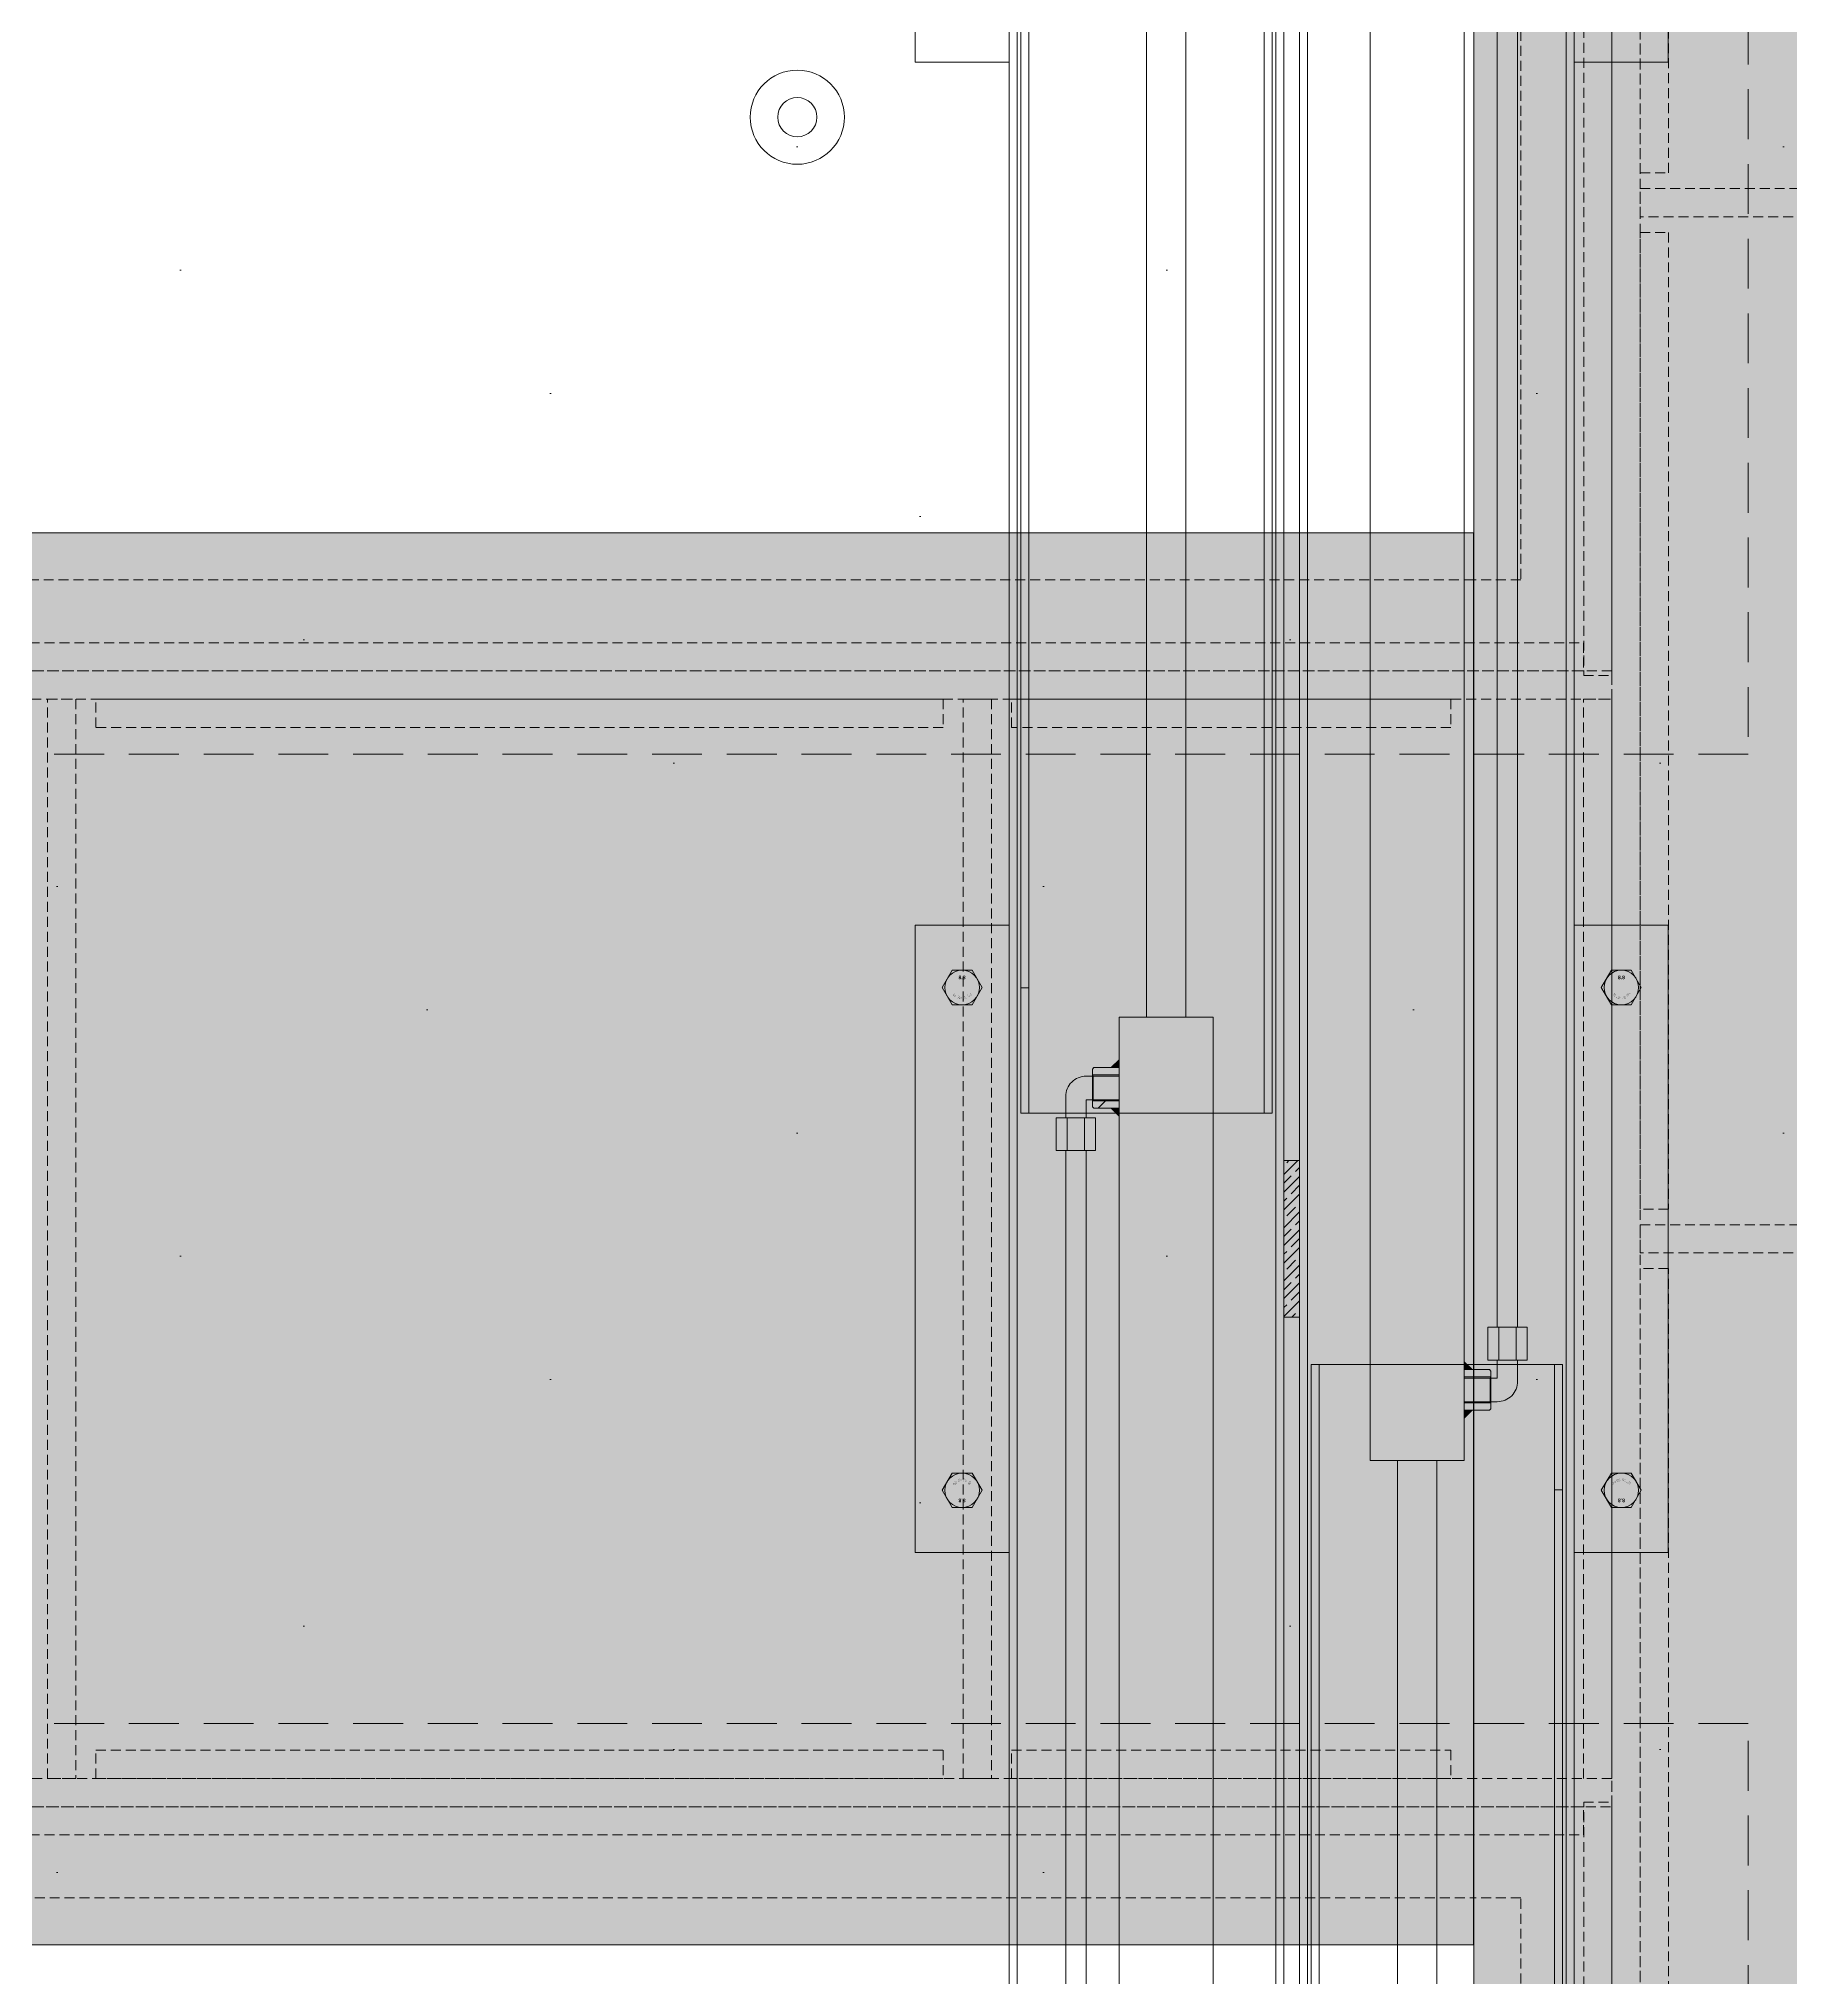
# Model space of a CAD drawing. Header units: millimetres. Extents: x -853320 to 19484, y -510814 to 9708.
# Drawn here: x 5037 to 6153, y 5054 to 6290 of the extents above; entities that cross this region are included whole.
import ezdxf
from ezdxf import colors
from ezdxf.entities.mleader import LeaderData, LeaderLine
from ezdxf.math import Vec2, Vec3

# ---------------------------------------------------------------- set-up
doc = ezdxf.new("R2010")
doc.units = ezdxf.units.MM
doc.linetypes.add('NASCOSTA', pattern=[9.525, 6.35, -3.175])
doc.linetypes.add('TRATTOPUNTO', pattern=[25.4, 12.7, -6.35, 0, -6.35])
for name, color, linetype in [('assi', 1, 'TRATTOPUNTO'), ('DS_ST_quote 1_50', 7, 'Continuous'), ('DV5_0', 7, 'Continuous')]:
    doc.layers.add(name, color=color, linetype=linetype)
for name, color, linetype, lineweight in [('F_ARREDI', 7, 'Continuous', 5), ('F_ELETTRODOMESTICI', 40, 'Continuous', 5), ('F_ESCURSORI_slider', 7, 'Continuous', 0), ('F_MASSELLO_abete', 30, 'Continuous', 5), ('F_MULTI laminato_soffitto', 5, 'Continuous', 5), ('F_MULTI laminato_soffitto_veletta', 6, 'Continuous', 5), ('F_PARETI-PAVIMENTI e SOFFITTI_cassone', 3, 'Continuous', 5), ('F_SOFFITTI', 7, 'Continuous', 5)]:
    doc.layers.add(name, color=color, linetype=linetype, lineweight=lineweight)
doc.styles.add('ARIAL', font='arial.ttf')
doc.styles.add('DANZI-DIDASCALIE', font='Yu Gothic UI Light.ttf', dxfattribs={"height": 30})
doc.styles.add('NEGATIVO', font='swissbo.ttf', dxfattribs={"width": 0.8, "oblique": 10})
doc.dimstyles.new('ISO-100', dxfattribs={"dimtxt": 100, "dimasz": 5, "dimexe": 0.25, "dimexo": 6, "dimgap": 6, "dimtad": 1, "dimtxsty": 'ARIAL', "dimblk": 'ARCHTICK', "dimcen": 2.5, "dimdle": 15, "dimse1": 1, "dimse2": 1, "dimclrd": 256, "dimclre": 256, "dimclrt": 256, "dimadec": 0, "dimazin": 0, "dimtfac": 1, "dimtmove": 0, "dimatfit": 3, "dimldrblk": 'ARCHTICK', "dimfxl": 1, "dimlwd": -1, "dimlwe": -1, "dimarcsym": 0})
pattern_1 = [(225.0092975, (461698.5519317, -16147.4644786), (0.00353610758, -0.00353496014), [])]
pattern_2 = [(225.00929753, (462887.1698585, -15816.120414), (0.00353610758, -0.003534960139), [])]

# ---------------------------------------------------------------- blocks, each defined once
blk = doc.blocks.new('CONTROSOFITTO_posteriore_centrale_2660x900_pianta_vista da sopra')
at = {"layer": 'F_MULTI laminato_soffitto_veletta', "transparency": 33554585}
h = blk.add_hatch(color=8, dxfattribs=at)
h.dxf.hatch_style = 1
h.paths.add_polyline_path([(41951.4, -8156.3), (41501.4, -8156.3), (41501.4, -8606.3), (41951.4, -8606.3)], flags=16)
h.paths.add_polyline_path([(42743.4, -8676.3), (42743.4, -8086.3), (42153.4, -8086.3), (42153.4, -8676.3)], flags=16)
h.paths.add_polyline_path([(43778.4, -7931.3), (41118.4, -7931.3), (41118.4, -8831.3), (43778.4, -8831.3)])
at = {"layer": 'F_MASSELLO_abete', "color": 1, "linetype": 'NASCOSTA'}
for points in [[(41030.4, -8037.3), (43866.4, -8037.3), (43866.4, -8019.3), (41030.4, -8019.3)], [(42887.6, -8725.3), (42869.6, -8725.3), (42869.6, -8037.3), (42887.6, -8037.3)], [(43471.1, -8725.3), (43453.1, -8725.3), (43453.1, -8037.3), (43471.1, -8037.3)], [(43866.4, -8725.3), (43848.4, -8725.3), (43848.4, -8037.3), (43866.4, -8037.3)], [(41030.4, -8743.3), (43866.4, -8743.3), (43866.4, -8725.3), (41030.4, -8725.3)]]:
    blk.add_lwpolyline(points, close=True, dxfattribs=at)
at = {"layer": 'F_MASSELLO_abete', "linetype": 'NASCOSTA'}
for points in [[(43440.4, -8055.3), (42900.4, -8055.3), (42900.4, -8037.3), (43440.4, -8037.3)], [(43763.9, -8055.3), (43483.9, -8055.3), (43483.9, -8037.3), (43763.9, -8037.3)], [(43440.4, -8725.3), (42900.4, -8725.3), (42900.4, -8707.3), (43440.4, -8707.3)], [(43763.9, -8725.3), (43483.9, -8725.3), (43483.9, -8707.3), (43763.9, -8707.3)]]:
    blk.add_lwpolyline(points, close=True, dxfattribs=at)
at = {"layer": 'F_MULTI laminato_soffitto_veletta'}
blk.add_lwpolyline([(43778.4, -7931.3), (41118.4, -7931.3), (41118.4, -8831.3), (43778.4, -8831.3)], close=True, dxfattribs=at)
at = {"layer": 'F_MULTI laminato_soffitto_veletta', "linetype": 'NASCOSTA'}
for points in [[(41118.4, -7931.3), (43778.4, -7931.3), (43778.4, -7961.3), (41118.4, -7961.3)], [(41048.4, -8001.3), (43848.4, -8001.3), (43848.4, -8019.3), (41048.4, -8019.3)], [(41048.4, -8761.3), (43848.4, -8761.3), (43848.4, -8743.3), (41048.4, -8743.3)], [(41118.4, -8801.3), (43778.4, -8801.3), (43778.4, -8831.3), (41118.4, -8831.3)]]:
    blk.add_lwpolyline(points, close=True, dxfattribs=at)
blk = doc.blocks.new('CONTROSOFITTO_camera-living_lato corto_2415x900_pianta_vista da sopra')
at = {"layer": 'F_MULTI laminato_soffitto_veletta', "transparency": 33554585}
h = blk.add_hatch(color=8, dxfattribs=at)
h.dxf.hatch_style = 1
h.paths.add_polyline_path([(11894.8, -1831.7), (11894.8, -4249.7), (10994.8, -4249.7), (10994.8, -1831.7)])
at = {"layer": 'F_MASSELLO_abete', "color": 1, "linetype": 'NASCOSTA'}
for points in [[(11100.8, -1831.7), (11100.8, -4249.7), (11082.8, -4249.7), (11082.8, -1831.7)], [(11100.8, -2389.2), (11100.8, -2371.2), (11788.8, -2371.2), (11788.8, -2389.2)], [(11100.8, -3049.7), (11100.8, -3031.7), (11788.8, -3031.7), (11788.8, -3049.7)]]:
    blk.add_lwpolyline(points, close=True, dxfattribs=at)
at = {"layer": 'F_MASSELLO_abete', "linetype": 'NASCOSTA'}
for points in [[(11100.8, -1859.7), (11100.8, -2361.2), (11118.8, -2361.2), (11118.8, -1859.7)], [(11100.8, -3021.7), (11100.8, -2399.2), (11118.8, -2399.2), (11118.8, -3021.7)], [(11100.8, -3059.7), (11100.8, -3682.2), (11118.8, -3682.2), (11118.8, -3059.7)]]:
    blk.add_lwpolyline(points, close=True, dxfattribs=at)
at = {"layer": 'F_MULTI laminato_soffitto_veletta'}
blk.add_lwpolyline([(11894.8, -1831.7), (11894.8, -4249.7), (10994.8, -4249.7), (10994.8, -1831.7)], close=True, dxfattribs=at)
at = {"layer": 'F_MULTI laminato_soffitto_veletta', "linetype": 'NASCOSTA'}
for points in [[(11064.8, -2011.7), (11064.8, -2681.7), (11082.8, -2681.7), (11082.8, -2011.7)], [(11024.8, -2620.7), (10994.8, -2620.7), (10994.8, -2051.7), (11024.8, -2051.7)], [(11064.8, -4069.7), (11064.8, -3399.7), (11082.8, -3399.7), (11082.8, -4069.7)], [(11024.8, -3460.7), (10994.8, -3460.7), (10994.8, -4029.7), (11024.8, -4029.7)]]:
    blk.add_lwpolyline(points, close=True, dxfattribs=at)
blk = doc.blocks.new('CONTROSOFITTO_rev.01_pianta_vista da sopra')
at = {"layer": 'F_MULTI laminato_soffitto', "color": 5, "linetype": 'NASCOSTA', "ltscale": 5}
for points in [[(17011.6, -34937.7), (20021.6, -34937.7), (20021.6, -35837.7), (17011.6, -35837.7)], [(17011.6, -37355.7), (20021.6, -37355.7), (20021.6, -36455.7), (17011.6, -36455.7)]]:
    blk.add_lwpolyline(points, close=True, dxfattribs=at)
at = {"color": 1}
blk.add_blockref('CONTROSOFITTO_camera-living_lato corto_2415x900_pianta_vista da sopra', (8851.9, -33106), dxfattribs=at)
at = {"layer": 'F_SOFFITTI'}
blk.add_blockref('CONTROSOFITTO_posteriore_centrale_2660x900_pianta_vista da sopra', (-23931.8, -27765.4), dxfattribs=at)
blk = doc.blocks.new('_Dot')
at = {"color": 0, "linetype": 'ByBlock', "lineweight": -2}
blk.add_line((-0.5, 0), (-1, 0), dxfattribs=at)
at = {"color": 0, "linetype": 'ByBlock', "const_width": 0.5}
blk.add_lwpolyline([(-0.25, 0, 1), (0.25, 0, 1)], format="xyb", close=True, dxfattribs=at)
blk = doc.blocks.new('Pavim. idr. 1')
at = {"lineweight": 13}
h = blk.add_hatch(dxfattribs=at)
h.set_pattern_fill('DOTS', color=1, scale=140, angle=45)
h.set_pattern_definition([(45, (-29878.93, 459742.27), (-78.57724, 235.73172), [0, -222.25])])
h.paths.add_polyline_path([(423470.8, 430283.1), (410205.8, 430283.1), (410205.8, 427993.1), (423470.8, 427993.1)])
blk = doc.blocks.new('F_PAVIMENTO CASSONE_pianta')
at = {"color": 104, "lineweight": 13}
for radius in [30, 12.5]:
    blk.add_circle((606422.5, 448053.4), radius, dxfattribs=at)
at = {"color": 2, "lineweight": 5}
blk.add_blockref('Pavim. idr. 1', (185525.7, 19630.3), dxfattribs=at)
blk.add_blockref('Pavim. idr. 1', (185525.7, 19630.3), dxfattribs=at)
blk = doc.blocks.new('Viti v.alto')
at = {"color": 115, "lineweight": 5, "ltscale": 0.15}
blk.add_lwpolyline([(-66067.4, -127375.7), (-66073.8, -127364.7), (-66086.5, -127364.7), (-66092.9, -127375.7), (-66086.5, -127386.7), (-66073.8, -127386.7)], close=True, dxfattribs=at)
at = {"color": 115, "lineweight": 5, "ltscale": 0.15, "const_width": 0.0632}
for points in [[(-66083.8, -127381.1), (-66083.6, -127380.8), (-66083.6, -127380.6), (-66083.7, -127380.4), (-66083.9, -127380.1), (-66084.5, -127379.5), (-66084.7, -127379.3), (-66085, -127379.2), (-66085.2, -127379.3), (-66085.4, -127379.5), (-66085.8, -127379.8), (-66086, -127380.1), (-66086, -127380.3), (-66085.9, -127380.5), (-66085.7, -127380.8), (-66085.1, -127381.4), (-66084.9, -127381.6), (-66084.7, -127381.7), (-66084.4, -127381.6), (-66084.2, -127381.4), (-66083.8, -127381.1)], [(-66084.4, -127380.9), (-66084.7, -127381.1), (-66084.8, -127381.1), (-66084.9, -127381), (-66085.3, -127380.5), (-66085.4, -127380.4), (-66085.5, -127380.3), (-66085.4, -127380.2), (-66085.3, -127380.1), (-66085.2, -127380), (-66085.1, -127379.8), (-66085, -127379.8), (-66084.9, -127379.8), (-66084.7, -127379.9), (-66084.3, -127380.4), (-66084.2, -127380.5), (-66084.2, -127380.6), (-66084.2, -127380.7), (-66084.3, -127380.8), (-66084.4, -127380.9)], [(-66080.8, -127381.5), (-66081.3, -127381.3), (-66081.4, -127381.7), (-66082.4, -127381.5), (-66082.6, -127381.5), (-66082.8, -127381.6), (-66082.9, -127381.7), (-66083, -127381.9), (-66083, -127382), (-66083, -127382.2), (-66083, -127382.4), (-66082.8, -127382.6), (-66082.6, -127382.7), (-66081.2, -127383.1), (-66080.8, -127381.5)], [(-66077.8, -127381), (-66078.3, -127381.2), (-66078.2, -127381.6), (-66079.2, -127381.8), (-66079.4, -127382), (-66079.5, -127382.1), (-66079.5, -127382.3), (-66079.5, -127382.5), (-66079.4, -127382.6), (-66079.4, -127382.8), (-66079.2, -127383), (-66079, -127383.1), (-66078.7, -127383), (-66077.4, -127382.7), (-66077.8, -127381)], [(-66076.4, -127381), (-66076.6, -127380.8), (-66076.7, -127380.6), (-66076.6, -127380.3), (-66076.4, -127380.1), (-66075.8, -127379.5), (-66075.5, -127379.3), (-66075.3, -127379.2), (-66075.1, -127379.2), (-66074.8, -127379.4), (-66074.4, -127379.8), (-66074.3, -127380), (-66074.2, -127380.3), (-66074.3, -127380.5), (-66074.5, -127380.7), (-66075.1, -127381.3), (-66075.4, -127381.5), (-66075.6, -127381.6), (-66075.8, -127381.6), (-66076.1, -127381.4), (-66076.4, -127381)], [(-66075.8, -127380.9), (-66075.6, -127381), (-66075.5, -127381), (-66075.3, -127380.9), (-66074.9, -127380.5), (-66074.8, -127380.4), (-66074.8, -127380.2), (-66074.8, -127380.1), (-66074.9, -127380), (-66075.1, -127379.9), (-66075.2, -127379.8), (-66075.3, -127379.8), (-66075.4, -127379.8), (-66075.5, -127379.9), (-66076, -127380.3), (-66076.1, -127380.5), (-66076.1, -127380.6), (-66076, -127380.7), (-66075.9, -127380.8), (-66075.8, -127380.9)], [(-66081.6, -127382.6), (-66082.3, -127382.4), (-66082.5, -127382.3), (-66082.5, -127382.1), (-66082.5, -127382.1), (-66082.4, -127382), (-66082.3, -127381.9), (-66081.5, -127382.1), (-66081.6, -127382.6)], [(-66078, -127382.4), (-66078.7, -127382.6), (-66078.9, -127382.6), (-66078.9, -127382.5), (-66079, -127382.4), (-66079, -127382.3), (-66078.8, -127382.2), (-66078.1, -127382), (-66078, -127382.4)]]:
    blk.add_lwpolyline(points, dxfattribs=at)
at = {"color": 115, "lineweight": 5, "ltscale": 0.15}
blk.add_circle((-66080.1, -127375.7), 11, dxfattribs=at)
at = {"color": 115, "lineweight": 5, "ltscale": 0.15, "style": 'NEGATIVO'}
blk.add_text('8.8', height=2.31, dxfattribs=at).set_placement((-66082.3, -127370.4))
blk = doc.blocks.new('Pist. c.1150 aperti')
at = {"linetype": 'Continuous', "lineweight": 5, "ltscale": 25.4}
h = blk.add_hatch(dxfattribs=at)
h.set_pattern_fill('LINE', color=135, scale=0.04, angle=225.0093, style=0, pattern_type=2)
h.set_pattern_definition(pattern_2)
h.paths.add_polyline_path([(461185.8, -15734), (461180.8, -15734), (461185.8, -15729)])
h = blk.add_hatch(dxfattribs=at)
h.set_pattern_fill('LINE', color=135, scale=127, angle=225.0093, style=0, pattern_type=2)
h.set_pattern_definition([(225.0093, (462887.17, -15816.12), (11.22714, -11.2235), [])])
h.paths.add_polyline_path([(461185.8, -15760), (461169.8, -15760), (461168.8, -15759), (461168.8, -15755), (461169.3, -15754.5), (461185.8, -15754.5)])
h = blk.add_hatch(dxfattribs=at)
h.set_pattern_fill('LINE', color=135, scale=0.04, angle=225.0093, style=0, pattern_type=2)
h.set_pattern_definition(pattern_2)
h.paths.add_polyline_path([(461185.8, -15765), (461180.8, -15760), (461185.8, -15760)])
at = {"lineweight": 5}
h = blk.add_hatch(dxfattribs=at)
h.set_pattern_fill('JIS_STN_1E', color=6, scale=8, style=0)
h.set_pattern_definition([(45, (527858.007, 112165.497), (-5.65685425, 5.65685425), []), (45, (527863.647, 112165.497), (-5.65685425, 5.65685425), [8, -4])])
h.paths.add_polyline_path([(461300.8, -15793.2), (461290.8, -15793.2), (461290.8, -15893.2), (461300.8, -15893.2)])
at = {"linetype": 'Continuous', "lineweight": 5, "ltscale": 25.4}
h = blk.add_hatch(dxfattribs=at)
h.set_pattern_fill('LINE', color=135, scale=0.04, angle=225.0093, style=0, pattern_type=2)
h.set_pattern_definition(pattern_1)
h.paths.add_polyline_path([(461405.8, -15921.5), (461410.8, -15926.5), (461405.8, -15926.5)])
h = blk.add_hatch(dxfattribs=at)
h.set_pattern_fill('LINE', color=135, scale=127, angle=225.0093, style=0, pattern_type=2)
h.set_pattern_definition([(225.0093, (461698.552, -16147.464), (11.22714, -11.2235), [])])
h.paths.add_polyline_path([(461405.8, -15926.5), (461421.8, -15926.5), (461422.8, -15927.5), (461422.8, -15931.5), (461422.3, -15932), (461405.8, -15932)])
h = blk.add_hatch(dxfattribs=at)
h.set_pattern_fill('LINE', color=135, scale=0.04, angle=225.0093, style=0, pattern_type=2)
h.set_pattern_definition(pattern_1)
h.paths.add_polyline_path([(461405.8, -15952.5), (461410.8, -15952.5), (461405.8, -15957.5)])
at = {"color": 135, "lineweight": 5}
for p, q in [((461168.8, -15735), (461169.8, -15734)), ((461168.8, -15735), (461168.8, -15739)), ((461169.3, -15739.5), (461168.8, -15739)), ((461168.8, -15739), (461168.8, -15755)), ((461185.8, -15738.6), (461169.3, -15738.6)), ((461185.8, -15739.5), (461169.3, -15739.5)), ((461169.3, -15754.5), (461169.3, -15739.5)), ((461169.8, -15734), (461185.8, -15734)), ((461185.8, -15739.5), (461185.8, -15754.5)), ((461152.8, -15766), (461152.8, -15787)), ((461163.8, -15766), (461163.8, -15787)), ((461168.8, -15755), (461169.3, -15754.5)), ((461168.8, -15755), (461168.8, -15759)), ((461169.8, -15760), (461168.8, -15759)), ((461169.3, -15754.5), (461185.8, -15754.5)), ((461185.8, -15755.3), (461169.3, -15755.3)), ((461185.8, -15760), (461169.8, -15760)), ((461427.8, -15920.5), (461427.8, -15899.5)), ((461438.8, -15920.5), (461438.8, -15899.5)), ((461405.8, -15926.5), (461421.8, -15926.5)), ((461421.8, -15926.5), (461422.8, -15927.5)), ((461405.8, -15931.2), (461422.3, -15931.2)), ((461422.3, -15932), (461405.8, -15932)), ((461405.8, -15947), (461405.8, -15932)), ((461422.8, -15931.5), (461422.3, -15932)), ((461422.3, -15932), (461422.3, -15947)), ((461422.8, -15931.5), (461422.8, -15927.5)), ((461422.8, -15947.5), (461422.8, -15931.5)), ((461405.8, -15947), (461422.3, -15947)), ((461405.8, -15947.8), (461422.3, -15947.8)), ((461422.8, -15951.5), (461421.8, -15952.5)), ((461422.3, -15947), (461422.8, -15947.5)), ((461422.8, -15951.5), (461422.8, -15947.5)), ((461421.8, -15952.5), (461405.8, -15952.5))]:
    blk.add_line(p, q, dxfattribs=at)
for points in [[(461203.3, -15702), (461203.3, -14530), (461228.3, -14530), (461228.3, -15702), (461203.3, -15702)], [(461388.3, -15984.5), (461388.3, -17156.5), (461363.3, -17156.5), (461363.3, -15984.5), (461388.3, -15984.5)]]:
    blk.add_lwpolyline(points, dxfattribs=at)
at = {"lineweight": 5}
for points in [[(461115.8, -17013.2), (461115.8, -14673.2), (461290.8, -14673.2), (461290.8, -17013.2)], [(461120.8, -17013.2), (461120.8, -14673.2), (461285.8, -14673.2), (461285.8, -17013.2)], [(461475.8, -14673.2), (461475.8, -17013.2), (461300.8, -17013.2), (461300.8, -14673.2)], [(461470.8, -14673.2), (461470.8, -17013.2), (461305.8, -17013.2), (461305.8, -14673.2)]]:
    blk.add_lwpolyline(points, close=True, dxfattribs=at)
at = {"color": 30, "lineweight": 5}
for points in [[(461055.8, -15093.2), (461115.8, -15093.2), (461115.8, -14693.2), (461055.8, -14693.2)], [(461535.8, -15093.2), (461475.8, -15093.2), (461475.8, -14693.2), (461535.8, -14693.2)], [(461055.8, -16043.2), (461115.8, -16043.2), (461115.8, -15643.2), (461055.8, -15643.2)], [(461535.8, -16043.2), (461475.8, -16043.2), (461475.8, -15643.2), (461535.8, -15643.2)]]:
    blk.add_lwpolyline(points, close=True, dxfattribs=at)
at = {"color": 135, "lineweight": 5}
for points in [[(461405.8, -15984.5), (461345.8, -15984.5), (461345.8, -14716.5), (461405.8, -14716.5)], [(461185.8, -15702), (461245.8, -15702), (461245.8, -16970), (461185.8, -16970)], [(461169.8, -15734), (461185.8, -15734), (461185.8, -15739.5), (461169.3, -15739.5), (461168.8, -15739), (461168.8, -15735), (461169.8, -15734)], [(461170.8, -15787), (461170.8, -15766), (461145.8, -15766), (461145.8, -15787)], [(461185.8, -15760), (461169.8, -15760), (461168.8, -15759), (461168.8, -15755), (461169.3, -15754.5), (461185.8, -15754.5), (461185.8, -15760)], [(461420.8, -15899.5), (461420.8, -15920.5), (461445.8, -15920.5), (461445.8, -15899.5)], [(461405.8, -15926.5), (461421.8, -15926.5), (461422.8, -15927.5), (461422.8, -15931.5), (461422.3, -15932), (461405.8, -15932), (461405.8, -15926.5)], [(461421.8, -15952.5), (461405.8, -15952.5), (461405.8, -15947), (461422.3, -15947), (461422.8, -15947.5), (461422.8, -15951.5), (461421.8, -15952.5)]]:
    blk.add_lwpolyline(points, close=True, dxfattribs=at)
at = {"color": 135, "linetype": 'Continuous', "lineweight": 5, "ltscale": 25.4}
for points in [[(461185.8, -15734), (461180.8, -15734), (461185.8, -15729), (461185.8, -15734)], [(461185.8, -15765), (461180.8, -15760), (461185.8, -15760), (461185.8, -15765)], [(461405.8, -15921.5), (461410.8, -15926.5), (461405.8, -15926.5), (461405.8, -15921.5)], [(461405.8, -15952.5), (461410.8, -15952.5), (461405.8, -15957.5), (461405.8, -15952.5)]]:
    blk.add_lwpolyline(points, close=True, dxfattribs=at)
at = {"color": 135, "lineweight": 5}
for points in [[(461151.8, -15752.5), (461151.8, -15766), (461164.8, -15766), (461164.8, -15754.5), (461168.8, -15754.5), (461168.8, -15739.5), (461164.8, -15739.5, 0.414214)], [(461439.8, -15934), (461439.8, -15920.5), (461426.8, -15920.5), (461426.8, -15932), (461422.8, -15932), (461422.8, -15947), (461426.8, -15947, 0.414214)]]:
    blk.add_lwpolyline(points, format="xyb", close=True, dxfattribs=at)
at = {"color": 6, "lineweight": 5}
blk.add_lwpolyline([(461300.8, -15793.2), (461290.8, -15793.2), (461290.8, -15893.2), (461300.8, -15893.2)], close=True, dxfattribs=at)
at = {"color": 175, "linetype": 'Continuous', "lineweight": 5}
for points in [[(461468.3, -15923.2), (461468.3, -18183.2), (461308.3, -18183.2), (461308.3, -15923.2)], [(461463.3, -15923.2), (461463.3, -18183.2), (461313.3, -18183.2), (461313.3, -15923.2)], [(461463.3, -18183.2), (461468.3, -18183.2), (461468.3, -16003.2), (461463.3, -16003.2)]]:
    blk.add_lwpolyline(points, close=True, dxfattribs=at)
at = {"layer": 'assi', "color": 175, "linetype": 'Continuous', "lineweight": 5, "ltscale": 0.2}
for points in [[(461123.3, -15763.2), (461123.3, -13503.2), (461283.3, -13503.2), (461283.3, -15763.2)], [(461128.3, -13503.2), (461123.3, -13503.2), (461123.3, -15683.2), (461128.3, -15683.2)], [(461128.3, -15763.2), (461128.3, -13503.2), (461278.3, -13503.2), (461278.3, -15763.2)], [(461283.3, -13503.2), (461278.3, -13503.2), (461278.3, -15763.2), (461283.3, -15763.2)]]:
    blk.add_lwpolyline(points, close=True, dxfattribs=at)
at = {"layer": 'DV5_0', "color": 135, "linetype": 'Continuous', "lineweight": 5, "ltscale": 25.4}
for p, q in [((461426.8, -15899.5), (461426.8, -14800.8)), ((461439.8, -15899.5), (461439.8, -14800.8)), ((461185.8, -15729), (461180.8, -15734)), ((461185.8, -15734), (461185.8, -15729)), ((461180.8, -15734), (461185.8, -15734)), ((461185.8, -15734), (461185.8, -15739.5)), ((461180.8, -15760), (461185.8, -15765)), ((461185.8, -15760), (461180.8, -15760)), ((461185.8, -15754.5), (461185.8, -15760)), ((461185.8, -15765), (461185.8, -15760)), ((461151.8, -15787), (461151.8, -16885.7)), ((461164.8, -15787), (461164.8, -16885.7)), ((461405.8, -15921.5), (461405.8, -15926.5)), ((461410.8, -15926.5), (461405.8, -15921.5)), ((461405.8, -15932), (461405.8, -15926.5)), ((461405.8, -15926.5), (461410.8, -15926.5)), ((461405.8, -15952.5), (461405.8, -15947)), ((461410.8, -15952.5), (461405.8, -15952.5)), ((461405.8, -15957.5), (461410.8, -15952.5)), ((461405.8, -15952.5), (461405.8, -15957.5))]:
    blk.add_line(p, q, dxfattribs=at)
at = {"lineweight": 5, "xscale": -1}
blk.add_blockref('Viti v.alto', (395005.7, 111692.7), dxfattribs=at)
at = {"lineweight": 5}
blk.add_blockref('Viti v.alto', (527586, 111692.7), dxfattribs=at)
at = {"lineweight": 5, "rotation": 180}
blk.add_blockref('Viti v.alto', (395005.7, -143379.2), dxfattribs=at)
at = {"lineweight": 5, "xscale": -1, "rotation": 180}
blk.add_blockref('Viti v.alto', (527586, -143379.2), dxfattribs=at)
blk = doc.blocks.new('_ArchTick')
at = {"color": 0, "linetype": 'ByBlock', "const_width": 0.15}
blk.add_lwpolyline([(-0.5, -0.5), (0.5, 0.5)], dxfattribs=at)
blk = doc.blocks.new('*D146')
at = {"layer": 'Defpoints', "color": 0, "transparency": 16777216}
for p in [(5588.6, 7348.8), (19268.5, 2810.7), (19483.8, 2810.7)]:
    blk.add_point(p, dxfattribs=at)
at = {"layer": 'DS_ST_quote 1_50', "transparency": 16777216}
blk.add_line((19268.5, 7363.8), (19268.5, 2795.7), dxfattribs=at)
at = {"layer": 'DS_ST_quote 1_50', "transparency": 16777216, "xscale": 5, "yscale": 5, "zscale": 5}
for p, rotation in [((19268.5, 7348.8), 90), ((19268.5, 2810.7), 270)]:
    blk.add_blockref('_ArchTick', p, dxfattribs=dict(at, rotation=rotation))
at = {"layer": 'DS_ST_quote 1_50', "transparency": 16777216, "insert": (19202.4, 5079.7), "char_height": 100, "attachment_point": 5, "rotation": 90, "style": 'ARIAL'}
blk.add_mtext('4538,15', dxfattribs=at)
blk = doc.blocks.new('BAGNO-LAVANDERIA_pianta_sol.B')
at = {"layer": 'F_ELETTRODOMESTICI', "color": 5, "ltscale": 5}
ml = blk.add_multileader_mtext('Standard', dxfattribs=at)
ml.set_content('{\\fYu Gothic UI Light|b0|i0|c128|p34;BASAMENTO c/cassetto} ditta MIELE art.WTS 610', color=5, style='DANZI-DIDASCALIE')
ml.set_leader_properties(color=256, linetype='ByLayer', lineweight=-1)
ml.set_arrow_properties(name='DOT')
ml.build(insert=Vec2(0, 0))
ml.multileader.update_dxf_attribs({"arrow_head_size": 5, "scale": 5})
ctx = ml.context
ctx.base_point, ctx.scale, ctx.char_height, ctx.arrow_head_size, ctx.landing_gap_size, ctx.plane_origin, ctx.plane_x_axis, ctx.plane_y_axis = Vec3(865729, 518190.6), 5, 25, 5, 10, Vec3(865692, 518253.3), Vec3(0, -1), Vec3(1, 0)
notes = []
notes.append((ctx, [(0, (0, 0, 0), (0, 0), (1, 0), 1, [])]))
ctx.mtext.insert, ctx.mtext.text_direction, ctx.mtext.rotation, ctx.mtext.width, ctx.mtext.flow_direction = Vec3(865741.7, 518180.6), Vec3(0, -1), 4.712389, 471.574, 5
ml = blk.add_multileader_mtext('Standard', dxfattribs=at)
ml.set_content('{\\fYu Gothic UI Light|b0|i0|c128|p34;LAVASCIUGA} ditta MIELE art.WTD165 WPM 8/5kg', color=5, style='DANZI-DIDASCALIE')
ml.set_leader_properties(color=256, linetype='ByLayer', lineweight=-1)
ml.set_arrow_properties(name='DOT')
ml.build(insert=Vec2(0, 0))
ml.multileader.update_dxf_attribs({"arrow_head_size": 5, "scale": 5})
ctx = ml.context
ctx.base_point, ctx.scale, ctx.char_height, ctx.arrow_head_size, ctx.landing_gap_size, ctx.plane_origin, ctx.plane_x_axis, ctx.plane_y_axis = Vec3(865852.8, 518185.3), 5, 25, 5, 10, Vec3(865819.8, 518247.9), Vec3(0, -1), Vec3(1, 0)
notes.append((ctx, [(0, (0, 0, 0), (0, 0), (1, 0), 1, [])]))
ctx.mtext.insert, ctx.mtext.text_direction, ctx.mtext.rotation, ctx.mtext.width, ctx.mtext.flow_direction = Vec3(865869.5, 518175.3), Vec3(0, -1), 4.712389, 377.017, 5
for ctx, leaders in notes:
    for number, flags, end, landing, length, lines in leaders:
        leader = LeaderData()
        leader.index, (leader.has_last_leader_line, leader.has_dogleg_vector, leader.attachment_direction) = number, flags
        leader.last_leader_point, leader.dogleg_vector, leader.dogleg_length = Vec3(end), Vec3(landing), length
        for number, points, colour, breaks in lines:
            line = LeaderLine()
            line.index, line.vertices, line.color, line.breaks = number, Vec3.list(points), colors.encode_raw_color(colour), breaks
            leader.lines.append(line)
        ctx.leaders.append(leader)

msp = doc.modelspace()

# ---------------------------------------------------------------- block references
at = {"layer": 'F_ARREDI', "color": 2, "lineweight": 5}
msp.add_blockref('BAGNO-LAVANDERIA_pianta_sol.B', (-853319.899, -510814.178), dxfattribs=at)
at = {"layer": 'F_ESCURSORI_slider', "lineweight": 13}
msp.add_blockref('Pist. c.1150 aperti', (-455460.438, 21368.058), dxfattribs=at)
at = {"layer": 'F_PARETI-PAVIMENTI e SOFFITTI_cassone', "color": 2, "lineweight": 5, "rotation": 180}
msp.add_blockref('F_PAVIMENTO CASSONE_pianta', (611942.834, 454293.23), dxfattribs=at)
at = {"layer": 'F_SOFFITTI'}
msp.add_blockref('CONTROSOFITTO_rev.01_pianta_vista da sopra', (-13895.269, 41671.543), dxfattribs=at)

# ---------------------------------------------------------------- dimensions: what is measured, and where the dimension line sits
at = {"layer": 'DS_ST_quote 1_50', "color": 4}
dim = msp.add_linear_dim(base=(19268.5243, 2810.6601), p1=(5588.556, 7348.8148), p2=(19483.824, 2810.6601), angle=90, dimstyle='ISO-100', dxfattribs=at)
dim.commit()
dim.dimension.update_dxf_attribs({"geometry": '*D146', "text_midpoint": (19202.4288, 5079.7375)})

doc.saveas('drawing.dxf')
